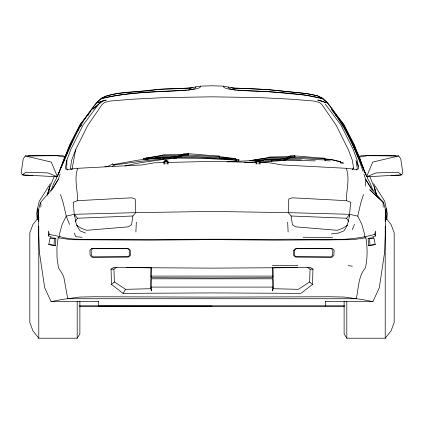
<?xml version="1.0" encoding="UTF-8"?>
<svg xmlns="http://www.w3.org/2000/svg" width="424" height="424" viewBox="0 0 424 424"><rect width="100%" height="100%" fill="white"/><g stroke="black" fill="none" stroke-linecap="round" stroke-linejoin="round"><path stroke-width="0.64" d="M325.235 104.05L340.859 124.926L353.038 149.11L357.146 160.124L358.317 166.266L358.306 169.059L356.319 169.42L346.228 168.302L281.965 164.936L269.425 162.79L260.188 162.567M383.121 207.177L383.169 202.126L369.712 189.724L383.598 202.778L385.623 210.304L386.2 219.234M151.114 278.51L151.029 287.09L151.474 290.965L150.87 288.712L150.965 278.812L273.035 278.812L273.13 288.712L272.526 290.965L272.971 287.09L272.886 278.51M272.924 267.809L273.024 277.709L212 277.953L150.976 277.709L151.077 267.809L113.802 267.358L111.046 269.15L111.496 284.409L123.055 293.366L212 292.92L300.945 293.366L312.504 284.409L312.954 269.15L310.198 267.358L274.148 267.804M150.976 277.709L151.183 267.507M98.766 104.05L92.761 109.249L102.55 100.986L97.6 102.799L106.233 100.069L102.55 100.986L98.766 104.05L83.141 124.926L70.962 149.11L66.854 160.124L66.732 168.386L67.469 170.077M312.504 284.409L309.621 281.96L310.055 269.15L307.379 267.358M365.594 186.099L365.753 179.463L363.887 174.126M37.773 219.15L37.911 213.919L37.418 208.825L39.241 201.289L50.366 183.719M74.407 216.187L73.188 202.216L77.592 200.669L131.588 197.812L135.203 199.031L135.77 212.641L132.876 215.991L131.594 224.72L128.345 226.84L86.735 230.306L81.117 228.218L76.331 225.102M37.8 219.234L38.377 210.304L40.402 202.778M135.897 231.976L136.321 222.176M54.034 245.395L54.41 238.193L50.122 237.938L48.744 244.542L55.491 245.549L55.867 238.346L54.41 238.193M48.294 235.929L48.553 231.096L49.306 234.377L48.294 235.929L51.341 236.597M163.012 158.338L163.373 158.592L163.044 157.765L139.152 159.981L113.547 164.528L112.487 163.987L108.809 165.959L105.035 166.833M238.813 160.765L238.887 159.731L235.622 159.535M386.852 219.182L387.282 213.293L384.759 201.289L373.634 183.719M331.388 233.931L338.479 233.036L343.806 230.91C350.224 222.844 349.365 211.862 350.812 202.216L346.408 200.669C346.254 189.978 350.144 178.568 346.228 168.296M179.845 156.377C193.037 155.65 205.91 157.643 219.113 157.686L219.621 158.338L227.45 158.989L235.474 160.023L236.115 160.717L236.142 160.442M259.848 162.599L271.418 161.454L271.503 160.648L271.206 159.673L227.004 161.798M293.758 157.161L295.003 157.14L294.606 155.682L290.959 155.793L289.815 156.074L285.145 158.762L271.546 159.954L271.408 160.526L271.206 159.673L271.811 160.738L271.418 161.454M372.659 236.597L375.706 235.929L375.447 231.096L374.694 234.377C341.834 243.673 307.321 237.758 273.713 239.645C210.034 238.548 146.349 240.058 82.669 239.396C74.947 239.178 67.188 238.929 59.752 236.55L58.125 237.79L56.922 247.802L57.039 257.813L58.486 267.83L62.524 274.127L63.892 277.513L67.745 298.729L356.255 298.729L362.101 299.487L372.908 301.66L325.436 301.66M238.887 159.731L238.807 160.283L202.905 158.343L173.559 158.073M330.073 160.945L325.091 160.505L325.245 159.387L324.429 158.147C314.359 157.813 304.655 156.398 294.707 155.953M98.564 301.66L51.092 301.66L61.899 299.487L80.004 297.033L94.319 296.758L212 297.107L329.681 296.758L343.996 297.033L356.255 298.729C358.736 288.299 358.036 276.395 365.514 267.83C367.47 257.919 367.597 247.738 365.875 237.79L364.248 236.55L364.38 233.576L361.826 224.254L357.75 216.129L360.681 203.419L363.495 194.362M37.418 208.825L36.718 213.293L37.148 219.182M145.973 159.207L145.999 158.364L146.455 157.924L161.867 155.47L162.938 154.85L181.642 154.495M72.001 169.489L75.636 149.762L87.757 125.398L102.067 104.574L104.58 102.454L110.245 101.018L132.68 99.195L164.597 97.589L211.995 96.831L259.403 97.589L291.32 99.195L313.755 101.018L319.42 102.454L321.933 104.574L336.243 125.398L348.364 149.762L352.386 160.293L353.521 167.899L352.747 169.616M66.854 160.124L65.683 166.266L65.694 169.059L67.681 169.42L77.772 168.302L142.035 164.936L154.575 162.79L164.475 162.546M284.202 159.482L284.34 158.915M285.007 159.334L285.145 158.762M294.468 156.255L294.606 155.682M47.515 195.104L49.799 186.645L47.398 194.759M49.809 186.613L47.366 195.067M47.96 194.007L48.484 192.125M48.84 190.874L49.364 188.993M236.115 160.717L235.516 158.613L219.568 156.668L219.06 155.974C208.491 155.65 198.284 154.156 187.821 153.769M52.194 189.576L58.247 179.463L60.113 174.126M58.125 175.054C62.932 160.309 69.971 146.614 76.601 132.627L77.327 131.541M50.907 191.107L53.525 183.868L56.604 178.117L56.551 177.37C67.67 155.142 74.857 130.809 90.45 111.04C93.847 106.62 96.836 101.76 101.654 98.723C127.189 92.008 153.944 92.103 180.158 90.651C186.692 89.782 193.678 90.328 199.826 87.63L200.764 86.125L212 85.781L223.236 86.125L234.88 88.351L242.857 88.314L267.396 89.597L306.669 93.614L317.269 95.782L322.77 98.432C294.961 92.194 266.002 91.663 237.535 90.217M29.802 232.962L32.881 224.603L38.78 217.136L38.78 221.72M394.198 322.394L391.119 330.752L385.22 338.219L346.811 338.214L344.118 333.98L344.118 301.4M58.136 174.964L64.713 157.161L65.561 156.498L60.266 155.306L28.101 155.873M75.636 149.762L71.614 160.293L70.479 167.899L71.253 169.616M65.381 156.546L70.145 144.282L80.178 124.508L91.081 110.929M65.089 156.403L69.775 144.95L80.417 124.386L96.227 102.974L100.923 98.421L106.8 95.707L117.278 93.561L156.461 89.554L192.978 87.837M50.069 186.481L54.203 176.638M145.951 158.666L146.455 157.924M366.548 176.803L372.685 162.101L398.687 155.931L400.77 158.921L402.8 173.045L401.676 174.858L398.332 175.404L391.151 175.478M60.59 168.63L67.485 152.158L65.8 155.958M77.772 168.296C73.856 178.568 77.746 189.978 77.592 200.669M356.531 170.077L357.268 168.386L356.065 160.42L358.317 166.266M352.233 229.649L354.522 224.418M372.908 301.66L379.316 287.721L384.679 251.872L385.734 223.936L385.22 209.71L385.623 210.304M75.488 221.524L77.412 218.233L132.876 215.991M200.764 86.125L195.909 86.851L194.987 88.34L192.56 89.406L187.721 90.132M58.247 179.463L52.799 188.177L40.831 202.126L40.879 207.177M123.055 293.366L125.605 289.327L150.87 288.712M165.493 160.155L164.523 161.682L164.523 164.072M29.802 322.394L32.881 330.752L38.78 338.219L77.189 338.214L79.882 333.98L79.882 301.4M257.585 160.155L256.615 161.682L256.615 164.072M352.514 169.452L353.521 167.899M78.048 130.449L79.129 128.822M80.571 126.649L81.657 125.016M87.795 115.773L88.515 114.687M38.377 210.304L38.78 209.71L38.266 223.936L39.321 251.872L44.684 287.721L51.092 301.66M64.713 157.161L56.705 155.688L25.313 155.931L23.23 158.921L21.2 173.045L22.324 174.858L25.668 175.404L32.849 175.478M346.408 200.669L292.412 197.812L288.797 199.031L288.23 212.641L291.124 215.991L346.588 218.233L349.546 214.3L357.75 216.129M163.913 164.072L163.913 161.682L165.286 160.155L166.717 160.155L168.084 161.682L168.084 164.072M256.006 164.072L256.006 161.682L257.373 160.155L258.804 160.155L260.177 161.682L260.177 164.072M287.923 157.389L269.908 157.633L253.123 160.309L252.625 160.813L252.54 160.521L253.08 160.071L268.44 157.622L269.553 157.002L287.917 156.652L290.88 156.09M324.429 158.147L324.885 158.841L332.469 159.716L340.143 161.539L340.663 162.535L340.181 161.825L332.718 160.044L325.245 159.387L324.742 159.853C312.287 159.837 300.203 157.834 287.769 158.512M386.582 208.825L386.089 213.919L386.227 219.15M111.496 284.409L114.379 281.96L113.945 269.15L116.621 267.358M309.621 281.96L298.395 289.327L273.13 288.712M347.669 225.102L342.884 228.218L337.266 230.306L295.655 226.84L292.406 224.72L291.124 215.991M145.999 158.364L162.8 155.486L181.127 155.242M112.27 166.42L114.448 164.973L139.077 161.486L176.755 157.41L183.513 154.49L188.24 154.352L188.272 154.988L183.539 155.126L176.787 158.046L163.632 159.429L139.13 162.901L124.995 166.012M376.486 195.104L376.093 193.259L376.634 195.067M367.131 176.564L375.918 172.939L398.115 172.208L401.676 174.858L367.179 176.782M252.54 160.521L253.08 160.071M186.465 90.217C157.998 91.663 129.039 92.194 101.23 98.432C118.238 90.036 138.415 93.163 156.604 89.597C169.653 87.885 183.099 89.883 195.909 86.851M395.899 155.873L363.734 155.306L358.439 156.498L359.287 157.161L367.295 155.688L398.687 155.931M368.509 245.549L375.256 244.542L373.878 237.938L368.133 238.346L368.509 245.549L375.256 244.542M365.875 237.79L353.118 239.677L274.068 240.148L212 239.602L149.932 240.148L74.841 239.724L70.882 239.677L58.125 237.79M259.864 160.458L269.754 158.751L285.84 158.539M147.033 159.095L162.827 156.604L178.536 156.398M372.42 238.092L373.878 237.938M259.647 161.523L284.849 159.731L290.477 156.726L295.072 156.498M257.013 161.714L244.526 162.625M254.654 160.892L255.953 160.818M261.152 160.5L263.749 160.346M368.742 238.315L371.806 238.129M146.503 158.168L143.333 158.322L143.328 159.021L161.078 158.163M155.38 157.733L171.821 157.458M249.842 160.479L253.128 160.314M182.442 155.184C194.743 154.739 206.753 156.557 219.086 156.567L219.595 157.219L235.426 158.905M289.687 157.315C301.522 156.917 313.023 158.698 324.901 158.735L324.742 159.853L325.091 160.505M189.12 88.351L191.049 88.298M167.777 162.466L212 161.38L256.223 162.466M292.512 157.182L290.408 157.368L284.78 160.367L271.742 161.374L271.503 160.648M264.947 159.784L280.603 159.588M188.24 154.352L188.203 153.514L184.467 153.552L177.508 156.435L163.404 158.019L163.632 159.429L163.044 157.765L163.606 158.793M163.044 158.152L164.358 158.141M297.415 267.608L212 268.132L126.585 267.608M273.024 277.709L272.902 276.088L151.098 276.088M272.971 287.09L151.029 287.09M344.553 306.017L79.447 306.017M163.913 161.682L168.084 161.682M256.006 161.682L260.177 161.682M111.046 269.15L113.945 269.15M310.055 269.15L312.954 269.15M79.558 306.101L344.442 306.101M212 306.101L98.564 306.017L98.564 301.406M272.351 265.429L297.902 265.525M283.237 160.203L315.398 160.871M303.022 237.223L332.601 237.599M177.757 157.405L203.091 157.797L232.363 159.344M285.813 159.599L301.432 159.853M232.951 88.298L234.88 88.351M56.821 176.782L22.324 174.858L25.885 172.208L48.082 172.939L56.869 176.564M231.022 87.837L267.539 89.554L306.722 93.561L317.2 95.707L323.077 98.421L327.773 102.974L343.583 124.386L354.226 144.95L358.911 156.403M52.194 238.129L55.258 238.315M82.15 237.308L75.742 236.693L74.184 233.02M50.122 237.938L51.58 238.092M48.744 244.542L55.491 245.549M340.154 162.917L343.376 163.261L343.18 162.721L340.573 162.429M348.168 265.636L352.355 266.198M236.279 90.132L231.44 89.406L229.013 88.34L228.091 86.851M49.306 234.377L59.752 236.55L59.62 233.576L62.174 224.254L66.25 216.129L63.319 203.419L60.505 194.362M25.313 155.931L51.315 162.101L57.452 176.803M85.521 233.036L80.194 230.91L78.44 228.435L75.928 222.907L74.454 214.3L66.25 216.129L69.478 224.418M113.547 164.528L114.448 164.973L112.487 163.987M114.379 281.96L125.605 289.327M332.92 110.929L343.822 124.508L353.855 144.282L358.619 156.546M77.412 218.233L74.454 214.3L135.77 212.641L212 211.433L288.23 212.641L349.546 214.3L349.593 216.187M331.239 109.249C347.59 129.516 356.372 154.151 367.449 177.37L367.396 178.117L370.475 183.868L373.094 191.107M335.485 114.687L336.206 115.773M342.343 125.016L343.429 126.649M344.871 128.822L345.952 130.449M346.673 131.541L358.201 155.958M383.169 202.126L383.598 202.778L371.201 188.177L365.753 179.463L371.806 189.576M324.885 158.841L325.245 159.387M374.694 234.377L375.706 235.929M258.598 160.155L259.562 161.682L259.562 164.072M166.505 160.155L167.475 161.682L167.475 164.072M223.236 86.125L224.174 87.63L227.057 88.78L233.613 89.793L243.842 90.651L268.106 91.648L305.725 95.071L322.346 98.723L326.862 102.343L329.596 105.799L333.55 111.04L345.539 129.124L354.671 148.692M346.588 218.233L348.512 221.524M271.811 160.738L271.206 159.673L271.408 160.526M365.864 174.964L359.287 157.161L356.515 152.158L365.875 175.054M340.181 161.825L340.143 161.539L340.663 162.535M369.797 176.638L373.931 186.481M353.955 147.239L359.473 161.014L363.077 171.487M163.044 157.765L163.373 158.592M394.198 232.962L391.119 224.603L385.22 217.136L385.22 221.72M359.287 157.161L363.41 168.63M376.602 194.759L374.191 186.613L376.003 193.296M374.636 188.993L375.161 190.874M375.516 192.125L376.04 194.007M340.143 161.539L340.324 162.45M188.272 154.988L188.203 153.514M369.59 238.193L369.966 245.395M219.06 155.974L219.086 156.567M287.679 222.176L288.103 231.976M219.568 156.668L219.595 157.219M163.251 158.735L163.282 159.541M146.354 158.163L146.381 159.186M272.817 267.507L272.902 276.088M394.188 233.333L394.188 322.023M385.22 226.167L385.22 338.219M346.811 301.522L346.811 338.214M325.436 301.406L325.436 306.017M258.089 160.155L258.089 164.072M166.001 160.155L166.001 164.072M77.189 301.522L77.189 338.214M38.78 226.167L38.78 338.219M29.812 233.333L29.812 322.023M293.721 250.224L293.509 255.274L295.199 256.997L332.05 257.198L333.852 255.465L334.101 250.171L332.469 248.469L295.555 248.48L293.721 250.224M294.616 250.356L294.415 255.142L296.016 256.774L330.932 256.965L332.633 255.328L332.872 250.308L331.324 248.692L296.355 248.708L294.616 250.356M236.094 159.323L236.067 159.604L235.516 158.613L236.094 159.323M91.531 248.469L89.899 250.171L90.148 255.465L91.95 257.198L128.801 256.997L130.491 255.274L130.279 250.224L128.446 248.48L91.531 248.469M92.676 248.692L91.128 250.308L91.367 255.328L93.068 256.965L127.984 256.774L129.585 255.142L129.384 250.356L127.645 248.708L92.676 248.692M321.45 100.986L317.767 100.069L326.401 102.799L321.45 100.986"/></g></svg>
